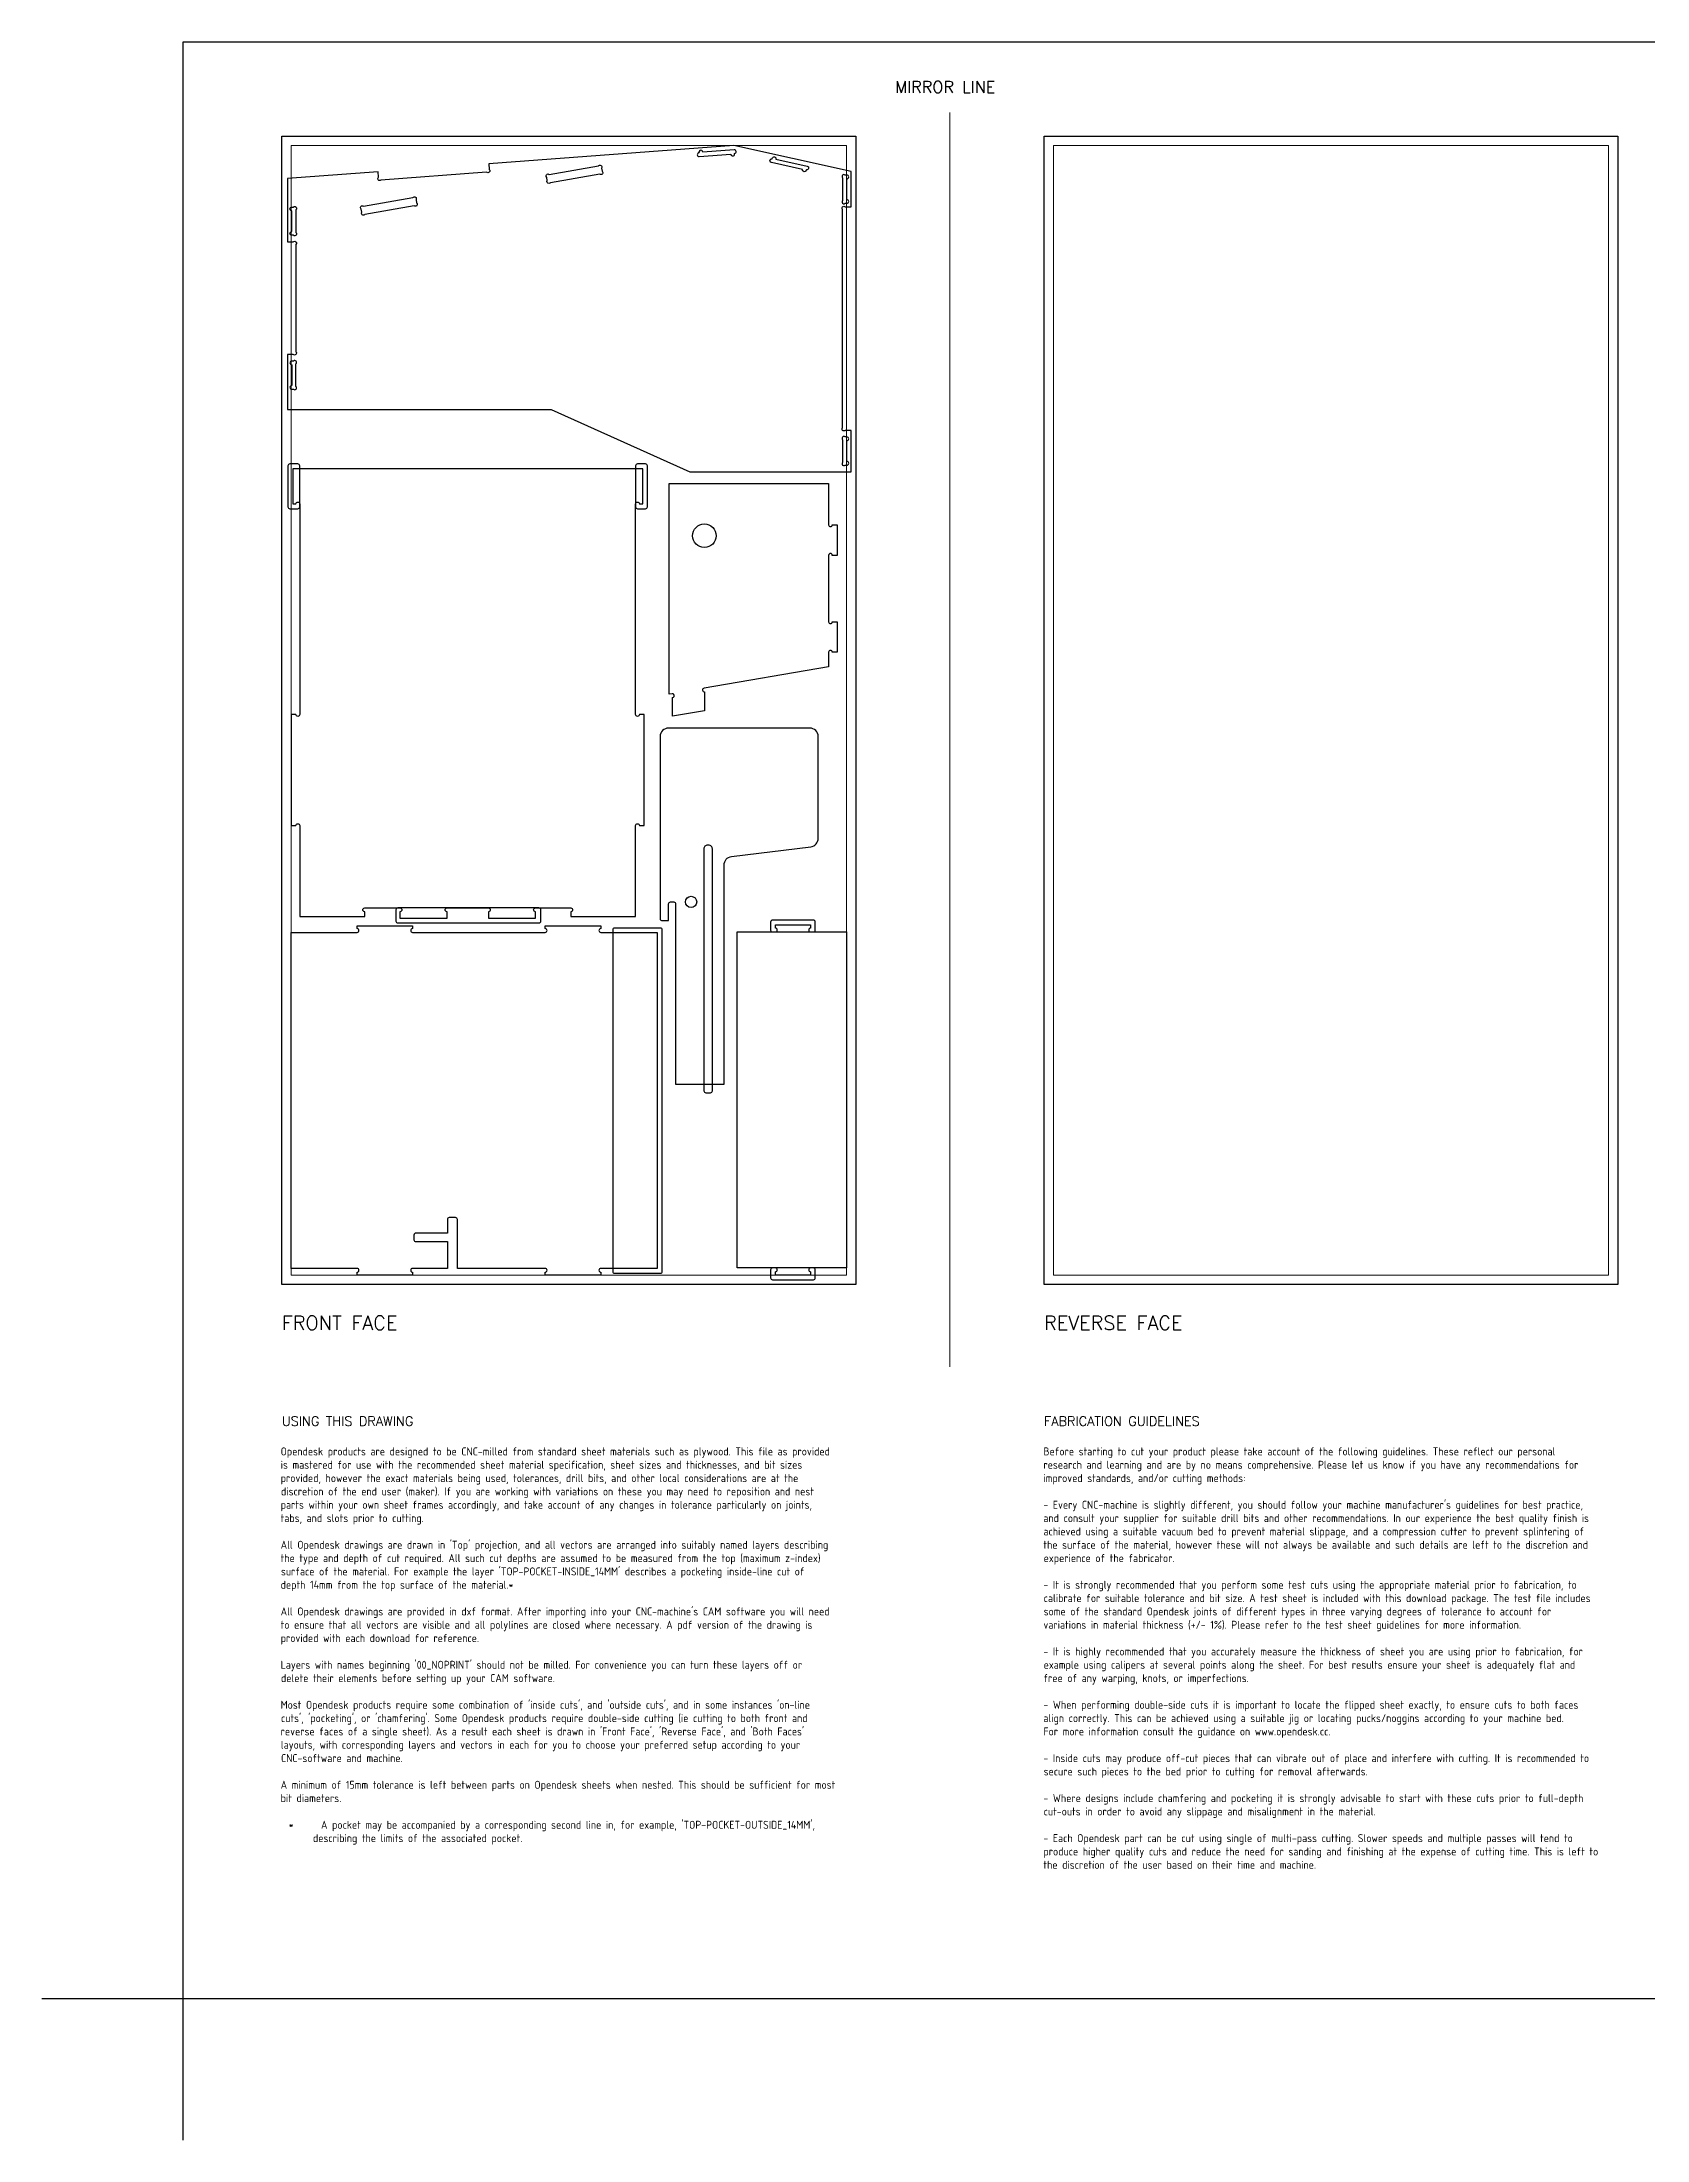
# Model space of a CAD drawing. Header units: millimetres. Extents: x -300 to 5880, y -300 to 4158.
# Drawn here: x -300 to 3112, y -300 to 4158 of the extents above; entities that cross this region are included whole.
import ezdxf
from ezdxf.enums import TextEntityAlignment as Align

# ---------------------------------------------------------------- set-up
doc = ezdxf.new("R2010")
doc.units = ezdxf.units.MM
doc.layers.add('00-NOPRINT_TEXT', color=7, linetype='Continuous', lineweight=25)
doc.layers.add('00_NOPRINT_TOLERANCE', color=7, linetype='Continuous', lineweight=5)
for name, color, linetype, lineweight, true_color in [('BOARD_$TH-NOMINAL', 3, 'Continuous', 30, 0x00ff00), ('TOP-CUT-INSIDE_18.000MM', 1, 'Continuous', 25, 0xff1c00), ('TOP-CUT-OUTSIDE_18.000MM', 220, 'Continuous', 25, 0xff00d1), ('TOP-POCKET-INSIDE_15.000MM', 220, 'Continuous', 25, 0xff00c9), ('TOP-POCKET-INSIDE_9.000MM', 60, 'Continuous', 25, 0xb0ff00)]:
    doc.layers.add(name, color=color, linetype=linetype, lineweight=lineweight, true_color=true_color)
doc.styles.add('OD-ISOCP-17_240', font='isocp.shx')
doc.styles.add('OD-ISOCP-17_241', font='isocp.shx')
doc.styles.add('OD-ISOCP-17_242', font='isocp.shx')
doc.styles.add('OD-ISOCP-17_243', font='isocp.shx')
doc.styles.add('OD-ISOCP-17_244', font='isocp.shx')
doc.styles.add('OD-ISOCP-17_245', font='isocp.shx')
doc.styles.add('OD-ISOCP-17_246', font='isocp.shx')
doc.styles.add('OD-ISOCP-17_247', font='isocp.shx')
doc.styles.add('OD-ISOCP-17_248', font='isocp.shx')
doc.styles.add('OD-ISOCP-17_249', font='isocp.shx')
doc.styles.add('OD-ISOCP-17_250', font='isocp.shx')
doc.styles.add('OD-ISOCP-17_251', font='isocp.shx')
doc.styles.add('OD-ISOCP-17_252', font='isocp.shx')
doc.styles.add('OD-ISOCP-17_253', font='isocp.shx')
doc.styles.add('OD-ISOCP-17_254', font='isocp.shx')
doc.styles.add('OD-ISOCP-17_255', font='isocp.shx')
doc.styles.add('OD-ISOCP-17_256', font='isocp.shx')
doc.styles.add('OD-ISOCP-17_257', font='isocp.shx')
doc.styles.add('OD-ISOCP-17_258', font='isocp.shx')
doc.styles.add('OD-ISOCP-17_259', font='isocp.shx')
doc.styles.add('OD-ISOCP-17_260', font='isocp.shx')
doc.styles.add('OD-ISOCP-17_261', font='isocp.shx')
doc.styles.add('OD-ISOCP-17_262', font='isocp.shx')
doc.styles.add('OD-ISOCP-17_263', font='isocp.shx')
doc.styles.add('OD-ISOCP-17_264', font='isocp.shx')
doc.styles.add('OD-ISOCP-17_265', font='isocp.shx')
doc.styles.add('OD-ISOCP-17_266', font='isocp.shx')
doc.styles.add('OD-ISOCP-17_267', font='isocp.shx')
doc.styles.add('OD-ISOCP-17_268', font='isocp.shx')
doc.styles.add('OD-ISOCP-17_269', font='isocp.shx')
doc.styles.add('OD-ISOCP-17_270', font='isocp.shx')
doc.styles.add('OD-ISOCP-17_271', font='isocp.shx')
doc.styles.add('OD-ISOCP-17_272', font='isocp.shx')
doc.styles.add('OD-ISOCP-17_273', font='isocp.shx')
doc.styles.add('OD-ISOCP-17_274', font='isocp.shx')
doc.styles.add('OD-ISOCP-17_275', font='isocp.shx')
doc.styles.add('OD-ISOCP-17_276', font='isocp.shx')
doc.styles.add('OD-ISOCP-17_277', font='isocp.shx')
doc.styles.add('OD-ISOCP-17_278', font='isocp.shx')
doc.styles.add('OD-ISOCP-17_279', font='isocp.shx')
doc.styles.add('OD-ISOCP-17_280', font='isocp.shx')
doc.styles.add('OD-ISOCP-17_281', font='isocp.shx')
doc.styles.add('OD-ISOCP-17_282', font='isocp.shx')
doc.styles.add('OD-ISOCP-17_283', font='isocp.shx')
doc.styles.add('OD-ISOCP-17_284', font='isocp.shx')
doc.styles.add('OD-ISOCP-17_285', font='isocp.shx')
doc.styles.add('OD-ISOCP-17_286', font='isocp.shx')
doc.styles.add('OD-ISOCP-17_287', font='isocp.shx')
doc.styles.add('OD-ISOCP-17_288', font='isocp.shx')
doc.styles.add('OD-SIMPLEX-20_87', font='simplex.shx')
doc.styles.add('OD-SIMPLEX-20_88', font='simplex.shx')
doc.styles.add('OD-SIMPLEX-25_89', font='simplex.shx')
doc.styles.add('OD-SIMPLEX-30_88', font='simplex.shx')
doc.styles.add('OD-SIMPLEX-30_89', font='simplex.shx')

# ---------------------------------------------------------------- blocks, each defined once
blk = doc.blocks.new('Borders Opendesk_7')
at = {"layer": '00-NOPRINT_TEXT'}
for p, q in [((0, 4158), (5880, 4158)), ((0, 0), (0, 4158)), ((0, 0), (-300, 0)), ((0, -300), (0, 0)), ((5880, 0), (0, 0))]:
    blk.add_line(p, q, dxfattribs=at)
at = {"layer": '00_NOPRINT_TOLERANCE', "ltscale": 0.379043}
blk.add_line((1630, 1343.2), (1630, 4008), dxfattribs=at)
at = {"layer": '00_NOPRINT_TOLERANCE', "ltscale": 0.379202}
for p, q in [((210, 3958), (1430, 3958)), ((210, 1518), (210, 3958)), ((1430, 3958), (1430, 1518)), ((1830, 3958), (3050, 3958)), ((1830, 1518), (1830, 3958)), ((3050, 3958), (3050, 1518)), ((1430, 1518), (210, 1518)), ((3050, 1518), (1830, 1518))]:
    blk.add_line(p, q, dxfattribs=at)
at = {"layer": '00_NOPRINT_TOLERANCE', "ltscale": 0.380876}
for p, q in [((230, 3938), (1410, 3938)), ((1850, 3938), (3030, 3938)), ((1410, 1538), (230, 1538)), ((3030, 1538), (1850, 1538))]:
    blk.add_line(p, q, dxfattribs=at)
at = {"layer": '00_NOPRINT_TOLERANCE', "ltscale": 0.380023}
for p, q in [((230, 1538), (230, 3938)), ((1410, 3938), (1410, 1538)), ((1850, 1538), (1850, 3938)), ((3030, 3938), (3030, 1538))]:
    blk.add_line(p, q, dxfattribs=at)
at = {"layer": 'BOARD_$TH-NOMINAL'}
for p, q in [((210, 3958), (1430, 3958)), ((210, 1518), (210, 3958)), ((1430, 3958), (1430, 1518)), ((1830, 3958), (3050, 3958)), ((1830, 1518), (1830, 3958)), ((3050, 3958), (3050, 1518)), ((1430, 1518), (210, 1518)), ((3050, 1518), (1830, 1518))]:
    blk.add_line(p, q, dxfattribs=at)
at = {"layer": '00-NOPRINT_TEXT', "style": 'OD-SIMPLEX-25_89'}
blk.add_text('MIRROR LINE', height=25, dxfattribs=at).set_placement((1513.3, 4049.9))
at = {"layer": '00-NOPRINT_TEXT', "color": 7}
for s, height, style, p in [('FRONT FACE', 30, 'OD-SIMPLEX-30_89', (210, 1451.3)), ('REVERSE FACE', 30, 'OD-SIMPLEX-30_88', (1830, 1451.3)), ('USING THIS DRAWING', 20, 'OD-SIMPLEX-20_88', (210, 1237.4)), ('FABRICATION GUIDELINES', 20, 'OD-SIMPLEX-20_87', (1830, 1237.4))]:
    blk.add_text(s, height=height, dxfattribs=dict(at, style=style)).set_placement(p, align=Align.TOP_LEFT)
for s, style, p in [('Opendesk products are designed to be CNC-milled from standard sheet materials such as plywood. This file as provided', 'OD-ISOCP-17_265', (207.4, 1154.7)), ('Before starting to cut your product please take account of the following guidelines. These reflect our personal', 'OD-ISOCP-17_240', (1828.7, 1154.7)), ('is mastered for use with the recommended sheet material specification, sheet sizes and thicknesses, and bit sizes', 'OD-ISOCP-17_266', (207.4, 1126.3)), ('provided, however the exact materials being used, tolerances, drill bits, and other local considerations are at the', 'OD-ISOCP-17_267', (207.4, 1098)), ('research and learning and are by no means comprehensive. Please let us know if you have any recommendations for', 'OD-ISOCP-17_241', (1828.7, 1126.3)), ('improved standards, and/or cutting methods:', 'OD-ISOCP-17_242', (1828.7, 1098)), ('discretion of the end user (maker). If you are working with variations on these you may need to reposition and nest', 'OD-ISOCP-17_268', (208.1, 1069.7)), ('tabs, and slots prior to cutting.', 'OD-ISOCP-17_270', (207.4, 1013)), ('parts within your own sheet frames accordingly, and take account of any changes in tolerance particularly on joints,', 'OD-ISOCP-17_269', (207.4, 1041.3)), ("- Every CNC-machine is slightly different, you should follow your machine manufacturer's guidelines for best practice,", 'OD-ISOCP-17_243', (1828.7, 1041.3)), ('and consult your supplier for suitable drill bits and other recommendations. In our experience the best quality finish is', 'OD-ISOCP-17_244', (1828.7, 1013)), ('achieved using a suitable vacuum bed to prevent material slippage, and a compression cutter to prevent splintering of', 'OD-ISOCP-17_245', (1828.7, 984.7)), ('the type and depth of cut required. All such cut depths are assumed to be measured from the top (maximum z-index)', 'OD-ISOCP-17_272', (207.4, 928)), ("All Opendesk drawings are drawn in 'Top' projection, and all vectors are arranged into suitably named layers describing", 'OD-ISOCP-17_271', (207.4, 956.3)), ('the surface of the material, however these will not always be available and such details are left to the discretion and', 'OD-ISOCP-17_246', (1828.7, 956.3)), ('experience of the fabricator.', 'OD-ISOCP-17_247', (1829.2, 928)), ("surface of the material. For example the layer 'TOP-POCKET-INSIDE_14MM' describes a pocketing inside-line cut of", 'OD-ISOCP-17_273', (208, 899.7)), ('depth 14mm from the top surface of the material.*', 'OD-ISOCP-17_274', (207.4, 871.3)), ('- It is strongly recommended that you perform some test cuts using the appropriate material prior to fabrication, to', 'OD-ISOCP-17_248', (1828.7, 871.3)), ('calibrate for suitable tolerance and bit size. A test sheet is included with this download package. The test file includes', 'OD-ISOCP-17_249', (1829.3, 843)), ('to ensure that all vectors are visible and all polylines are closed where necessary. A pdf version of the drawing is', 'OD-ISOCP-17_276', (207.4, 786.3)), ("All Opendesk drawings are provided in dxf format. After importing into your CNC-machine's CAM software you will need", 'OD-ISOCP-17_275', (207.4, 814.7)), ('variations in material thickness (+/- 1%). Please refer to the test sheet guidelines for more information.', 'OD-ISOCP-17_251', (1828.7, 786.3)), ('some of the standard Opendesk joints of different types in three varying degrees of tolerance to account for', 'OD-ISOCP-17_250', (1829.2, 814.7)), ('provided with each download for reference.', 'OD-ISOCP-17_277', (207.4, 758)), ("Layers with names beginning '00_NOPRINT' should not be milled. For convenience you can turn these layers off or", 'OD-ISOCP-17_278', (207.4, 701.3)), ('- It is highly recommended that you accurately measure the thickness of sheet you are using prior to fabrication, for', 'OD-ISOCP-17_252', (1828.7, 729.7)), ('example using calipers at several points along the sheet. For best results ensure your sheet is adequately flat and', 'OD-ISOCP-17_253', (1829.2, 701.3)), ('delete their elements before setting up your CAM software.', 'OD-ISOCP-17_279', (208.1, 673)), ('free of any warping, knots, or imperfections.', 'OD-ISOCP-17_254', (1828.7, 673)), ("Most Opendesk products require some combination of 'inside cuts', and 'outside cuts', and in some instances 'on-line", 'OD-ISOCP-17_280', (207.4, 616.3)), ('- When performing double-side cuts it is important to locate the flipped sheet exactly, to ensure cuts to both faces', 'OD-ISOCP-17_255', (1828.7, 616.3)), ("reverse faces of a single sheet). As a result each sheet is drawn in 'Front Face', 'Reverse Face', and 'Both Faces'", 'OD-ISOCP-17_282', (207.4, 559.7)), ("cuts', 'pocketing', or 'chamfering'. Some Opendesk products require double-side cutting (ie cutting to both front and", 'OD-ISOCP-17_281', (208.1, 588)), ('align correctly. This can be achieved using a suitable jig or locating pucks/noggins according to your machine bed.', 'OD-ISOCP-17_256', (1828.7, 588)), ('layouts, with corresponding layers and vectors in each for you to choose your preferred setup according to your', 'OD-ISOCP-17_283', (207.8, 531.3)), ('For more information consult the guidance on www.opendesk.cc.', 'OD-ISOCP-17_257', (1828.7, 559.7)), ('CNC-software and machine.', 'OD-ISOCP-17_284', (208.2, 503)), ('- Inside cuts may produce off-cut pieces that can vibrate out of place and interfere with cutting. It is recommended to', 'OD-ISOCP-17_258', (1828.7, 503)), ('secure such pieces to the bed prior to cutting for removal afterwards.', 'OD-ISOCP-17_259', (1829.2, 474.7)), ('A minimum of 15mm tolerance is left between parts on Opendesk sheets when nested. This should be sufficient for most', 'OD-ISOCP-17_285', (207.4, 446.3)), ('bit diameters.', 'OD-ISOCP-17_286', (207.4, 418)), ('- Where designs include chamfering and pocketing it is strongly advisable to start with these cuts prior to full-depth', 'OD-ISOCP-17_260', (1828.7, 418)), ('cut-outs in order to avoid any slippage and misalignment in the material.', 'OD-ISOCP-17_261', (1829.3, 389.7)), ("*      A pocket may be accompanied by a corresponding second line in, for example, 'TOP-POCKET-OUTSIDE_14MM',", 'OD-ISOCP-17_287', (224.4, 361.3)), ('describing the limits of the associated pocket.', 'OD-ISOCP-17_288', (276.1, 333)), ('- Each Opendesk part can be cut using single of multi-pass cutting. Slower speeds and multiple passes will tend to', 'OD-ISOCP-17_262', (1828.7, 333)), ('produce higher quality cuts and reduce the need for sanding and finishing at the expense of cutting time. This is left to', 'OD-ISOCP-17_263', (1828.7, 304.7)), ('the discretion of the user based on their time and machine.', 'OD-ISOCP-17_264', (1828.7, 276.3))]:
    blk.add_text(s, height=17, dxfattribs=dict(at, style=style)).set_placement(p)

msp = doc.modelspace()

# ---------------------------------------------------------------- linework, layer by layer
at = {"layer": 'TOP-CUT-INSIDE_18.000MM'}
for centre, radius in [((1108, 3108.8), 25), ((1079.8, 2330.7), 12)]:
    msp.add_circle(centre, radius, dxfattribs=at)
at = {"layer": 'TOP-CUT-OUTSIDE_18.000MM'}
for points in [[(240, 3727.9), (240, 3499.5, -1), (234, 3494.1), (222, 3494.1), (222, 3377.1), (782.1, 3377.1), (1076.9, 3244.7), (1420, 3244.7), (1420, 3332.7), (1407.6, 3332.7, -1), (1402, 3338.4), (1402, 3801.9, -1), (1407.6, 3807.7), (1420, 3807.7), (1420, 3882.7), (1170.7, 3938), (649.8, 3899.4), (650.8, 3886.9, -1), (645.2, 3881.2), (420.6, 3864.5, -1), (415.3, 3870.5), (414.5, 3882.1), (222, 3867.9), (222, 3733.2), (234, 3733.2, -1), (240, 3727.9)], [(369.8, 1552), (230, 1552), (230, 2266), (369.8, 2266, 1), (369.8, 2274), (369.8, 2280), (487.8, 2280), (487.8, 2274, 1), (487.8, 2266), (769.8, 2266, 1), (769.8, 2274), (769.8, 2280), (887.8, 2280), (887.8, 2274, 1), (887.8, 2266), (1007.8, 2266), (1007.8, 1552), (887.8, 1552, 1), (887.8, 1544), (887.8, 1538), (769.8, 1538), (769.8, 1544, 1), (769.8, 1552), (583, 1552), (583, 1656.1, 0.414214), (579, 1660.1), (565.7, 1660.1, 0.414214), (561.7, 1656.1), (561.7, 1627), (494.7, 1627, 0.414214), (490.7, 1623), (490.7, 1613, 0.414214), (494.7, 1609), (561.7, 1609), (561.7, 1552), (487.8, 1552, 1), (487.8, 1544), (487.8, 1538), (369.8, 1538), (369.8, 1544, 1), (369.8, 1552)]]:
    msp.add_lwpolyline(points, format="xyb", dxfattribs=at)
for points in [[(962, 3176.3, -1), (970, 3176.3), (977, 3176.3), (977, 3251.3), (233, 3251.3), (233, 3176.3), (240, 3176.3, -1), (248, 3176.3), (248, 2729, -1), (240, 2729), (230, 2729), (230, 2493), (240, 2493, -1), (248, 2493), (248, 2300), (386, 2300), (386, 2310, -1), (386, 2318), (461, 2318, -1), (461, 2310), (461, 2296), (561, 2296), (561, 2310, -1), (561, 2318), (649, 2318, -1), (649, 2310), (649, 2296), (749, 2296), (749, 2310, -1), (749, 2318), (824, 2318, -1), (824, 2310), (824, 2300), (962, 2300), (962, 2493, -1), (970, 2493), (980, 2493), (980, 2729), (970, 2729, -1), (962, 2729)], [(1372, 2926.1, 1), (1380, 2926.1), (1390, 2926.1), (1390, 2861.1), (1380, 2861.1, 1), (1372, 2861.1), (1372, 2830.1), (1107.3, 2784.8, 0.918742), (1108, 2776.9), (1108, 2736.9), (1040, 2725.2), (1040, 2765.2, 1.089776), (1039.3, 2773.2), (1033, 2772.1), (1033, 3219.7), (1372, 3219.7), (1372, 3132.1, 1), (1380, 3132.1), (1390, 3132.1), (1390, 3067.1), (1380, 3067.1, 1), (1372, 3067.1)], [(1332, 2700.2), (1032, 2700.2, 0.414214), (1014, 2682.2), (1014, 2294.6, 0.414214), (1017, 2291.6), (1032, 2291.6), (1032, 2326.6, -0.414214), (1036, 2330.6), (1043, 2330.6, -0.414214), (1047, 2326.6), (1047, 1943.2), (1150, 1943.2), (1150, 2409.4, -0.378866), (1165.8, 2427.2), (1334.2, 2447.9, 0.378866), (1350, 2465.8), (1350, 2682.2, 0.414214)], [(1333.9, 2267), (1410, 2267), (1410, 1553), (1333.9, 1553, 1), (1333.9, 1545), (1333.9, 1538), (1258.9, 1538), (1258.9, 1545, 1), (1258.9, 1553), (1177.4, 1553), (1177.4, 2267), (1258.9, 2267, 1), (1258.9, 2275), (1258.9, 2282), (1333.9, 2282), (1333.9, 2275, 1)]]:
    msp.add_lwpolyline(points, format="xyb", close=True, dxfattribs=at)
at = {"layer": 'TOP-POCKET-INSIDE_15.000MM'}
for points in [[(1164.1, 3919.5, 1), (1172.1, 3920), (1172, 3921, 1), (1171.4, 3929), (1104.6, 3924.1, 1), (1096.6, 3923.5), (1096.7, 3922.5, 1), (1097.3, 3914.5), (1164.1, 3919.5)], [(774.2, 3863.5), (773.1, 3870.3, -1), (777.8, 3876.7), (882.8, 3894.6, -1), (889.4, 3890.1), (890.6, 3883.3, -1), (885.8, 3876.9), (780.8, 3859, -1), (774.2, 3863.5)], [(1260.2, 3908.9), (1326.6, 3894.2, -1), (1324.9, 3886.4), (1324.7, 3885.4, -1), (1316.8, 3887.1), (1250.5, 3901.9, -1), (1252.2, 3909.7), (1252.4, 3910.7, -1), (1260.2, 3908.9)], [(234.6, 3747.2), (231, 3747.2, -1), (231, 3755.2), (231, 3799.2, -1), (231, 3807.2), (234.6, 3807.2, -1), (240, 3801.3), (240, 3753.1, -1), (234.6, 3747.2)], [(383.5, 3809.4), (488.5, 3827.4, -1), (495.1, 3822.8), (496.3, 3816.1, -1), (491.5, 3809.6), (386.5, 3791.7, -1), (379.9, 3796.2), (378.8, 3803, -1), (383.5, 3809.4)]]:
    msp.add_lwpolyline(points, format="xyb", dxfattribs=at)
for points in [[(1407.4, 3875.2, 1), (1402, 3869.3), (1402, 3821.1, 1), (1407.4, 3815.2), (1411, 3815.2, 1), (1411, 3823.2), (1411, 3867.2, 1), (1411, 3875.2)], [(240, 3474.2, 1), (234.6, 3480.1), (231, 3480.1, 1), (231, 3472.1), (231, 3428.1, 1), (231, 3420.1), (234.6, 3420.1, 1), (240, 3426)], [(1402, 3264.6, 1), (1407.4, 3258.7), (1411, 3258.7, 1), (1411, 3266.7), (1411, 3310.7, 1), (1411, 3318.7), (1407.4, 3318.7, 1), (1402, 3312.8)]]:
    msp.add_lwpolyline(points, format="xyb", close=True, dxfattribs=at)
at = {"layer": 'TOP-POCKET-INSIDE_9.000MM'}
for points in [[(227, 3261.3, 0.414214), (223, 3257.3), (223, 3170.3, 0.414214), (227, 3166.3), (244, 3166.3, 0.414214), (248, 3170.3), (248, 3257.3, 0.414214), (244, 3261.3)], [(987, 3170.3), (987, 3257.3, 0.414214), (983, 3261.3), (966, 3261.3, 0.414214), (962, 3257.3), (962, 3170.3, 0.414214), (966, 3166.3), (983, 3166.3, 0.414214)], [(1117, 2451.6), (1115, 2451.6, 0.414214), (1107, 2443.6), (1107, 1929.2, 0.414214), (1111, 1925.2), (1121, 1925.2, 0.414214), (1125, 1929.2), (1125, 2443.6, 0.414214)], [(756.5, 2318), (456.5, 2318, 0.414214), (452.5, 2314), (452.5, 2290, 0.414214), (456.5, 2286), (756.5, 2286, 0.414214), (760.5, 2290), (760.5, 2314, 0.414214)], [(1252.9, 2267), (1339.9, 2267, 0.414214), (1343.9, 2271), (1343.9, 2288, 0.414214), (1339.9, 2292), (1252.9, 2292, 0.414214), (1248.9, 2288), (1248.9, 2271, 0.414214)], [(1252.9, 1528), (1339.9, 1528, 0.414214), (1343.9, 1532), (1343.9, 1549, 0.414214), (1339.9, 1553), (1252.9, 1553, 0.414214), (1248.9, 1549), (1248.9, 1532, 0.414214)]]:
    msp.add_lwpolyline(points, format="xyb", close=True, dxfattribs=at)
msp.add_lwpolyline([(913.9, 1545), (913.9, 1552), (913.9, 2272, -0.414214), (917.9, 2276), (1013.9, 2276, -0.414214), (1017.9, 2272), (1017.9, 1545, -0.414214), (1013.9, 1541), (917.9, 1541, -0.414214), (913.9, 1545)], format="xyb", dxfattribs=at)

# ---------------------------------------------------------------- block references
msp.add_blockref('Borders Opendesk_7', (0, 0))

doc.saveas('drawing.dxf')
